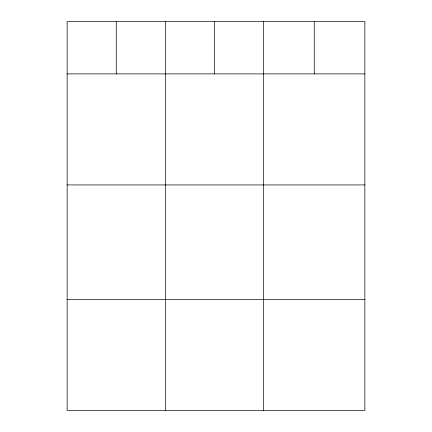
<?xml version="1.0" encoding="UTF-8"?>
<svg xmlns="http://www.w3.org/2000/svg" width="432" height="432" viewBox="0 0 432 432"><rect width="100%" height="100%" fill="white"/><g stroke="black" fill="none" stroke-linecap="round" stroke-linejoin="round"><path stroke-width="0.65" d="M364.867 73.888L364.867 410.4L67.133 410.4L67.133 21.6L364.867 21.6L364.867 73.888L67.133 73.888M67.133 184.934L364.867 184.934M67.133 299.349L364.867 299.349M314.253 21.6L314.253 73.888M263.639 21.6L263.639 410.4M214.51 21.6L214.51 73.888M165.386 21.6L165.386 410.4M116.257 21.6L116.257 73.888"/></g></svg>
